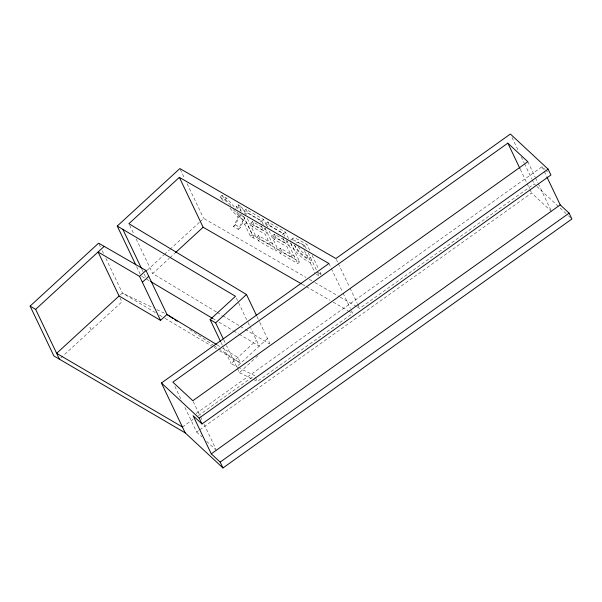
<?xml version="1.0" encoding="UTF-8"?>
<svg xmlns="http://www.w3.org/2000/svg" width="602" height="602" viewBox="0 0 602 602"><rect width="100%" height="100%" fill="white"/><g stroke="black" fill="none" stroke-linecap="round" stroke-linejoin="round"><path stroke-width="0.45" stroke-dasharray="3.01 2.26" d="M296.538 243.14L297.177 242.162L301.67 243.923L304.785 245.721L306.245 248.686M309.684 250.281L306.922 244.487L299.819 240.394L295.755 238.369L293.317 237.993L292.226 239.461L292.482 241.003M236.834 212.054L239.942 215.508L238.083 217.217L233.553 226.555L238.437 229.37L242.139 221.461L244.006 219.753L246.594 222.665L252.268 234.562L256.031 236.729L254.164 238.445L250.402 236.27L244.728 224.373L242.139 221.461M238.437 229.37L240.303 227.661L244.006 219.753M233.553 226.555L235.42 224.847L239.942 215.508M223.146 200.632L220.039 197.17L221.905 195.462L226.48 198.103L235.856 208.646M120.332 294.935L122.409 293.031L153.518 308.006M147.234 270.238L163.752 255.067M164.436 254.435L169.252 250.011M169.945 249.378L199.533 222.206M200.225 221.574L203.664 218.413L306.049 277.462M220.039 197.17L224.614 199.811L226.48 198.103M60.81 357.927L121.867 301.858L119.068 295.988M216.321 311.881L152.682 273.556L169.267 258.326M169.96 257.694L174.798 253.254M237.354 208.917L236.202 206.494L238.068 204.785L241.831 206.953L244.984 213.567M236.202 206.494L239.965 208.661L241.831 206.953M263.367 224.561L261.569 220.889L247.648 212.86L245.782 214.575L244.103 211.054L245.97 209.338L263.653 219.534L266.806 226.156M233.365 209.654L242.734 220.197L244.6 218.481L243.449 216.065M244.728 224.373L246.594 222.665M250.628 223.282L252.486 221.566L265.459 229.046L263.601 230.762L250.628 223.282L252.306 226.796L265.279 234.283L270.554 245.338L272.42 243.629L258.491 235.6L256.625 237.308L258.311 240.83L275.994 251.026L277.853 249.318L269.177 231.115M252.306 226.796L254.164 225.088L267.145 232.568L265.279 234.283M260.327 222.033L261.569 220.889M263.653 219.534L261.787 221.25L244.103 211.054M250.402 236.27L252.268 234.562M284.799 236.315L283.399 233.478L269.47 225.449L267.612 227.157L265.926 223.635L267.792 221.927L285.476 232.124L288.636 238.738M258.311 240.83L260.169 239.114L277.853 249.318M272.45 235.864L274.316 234.155L287.289 241.635L285.423 243.343L272.45 235.864L274.128 239.385L287.101 246.865L292.376 257.927L294.243 256.211L280.321 248.182L278.455 249.898L280.133 253.419L297.817 263.616L299.683 261.9L290.608 242.877M274.128 239.385L275.994 237.67L288.968 245.157L287.101 246.865M282.15 234.614L283.399 233.478M285.476 232.124L283.617 233.839L265.926 223.635M292.527 238.475L290.661 240.19L291.451 239.701L293.889 240.085L305.056 246.203L306.922 244.487M280.133 253.419L281.999 251.704L299.683 261.9M303.543 246.865L304.785 245.721M294.671 244.856C296.485 251.719 302.618 256.204 308.593 259.334L310.459 257.618L302.482 252.343L297.704 246.203M290.615 242.719C294.062 251.711 301.865 258.326 310.211 262.713L312.069 260.997C304.981 257.317 298.569 252.057 294.416 245.157M316.253 274.249L319.263 275.979L321.129 274.271L319.158 270.132M239.077 368.04L231.093 363.608L256.482 340.296M267.484 338.52L236.639 366.859L226.54 345.706M237.436 368.537L239.423 372.721L255.195 358.235M255.88 357.611L257.942 355.722M196.154 413.521L542.033 166.746L544.765 169.282M182.414 426.999L193.046 419.413M198.359 415.621L254.541 375.543L239.889 368.439M239.423 372.721L257.34 381.405L352.704 313.364L350.688 309.142M357.249 306.982L359.687 308.382L534.155 183.903L536.216 185.822M184.942 407.501L196.636 432.018L198.931 430.377M199.691 429.836L531.619 193.016L551.598 211.595M156.881 309.624L166.129 314.071M235.42 224.847L240.303 227.661M318.119 272.533L321.129 274.271M256.625 237.308L270.554 245.338M278.455 249.898L292.376 257.927M309.3 279.336L314.176 282.142M314.989 282.609L339.37 296.673M340.183 297.14L356.437 306.508M302.302 284.347L305.553 286.213M306.365 286.687L329.941 300.255M333.192 302.129L347.828 310.557M348.641 311.023L352.704 313.364M141.831 276.386L145.812 278.681M146.61 279.14L149.83 281.051M212.604 318.39L215.825 320.309M219.038 322.22L232.726 330.363M233.531 330.837L238.354 333.711M239.16 334.193L259.281 346.158L250.831 328.451M155.384 312.619L122.409 293.031L105.877 258.378M159.41 315.012L164.233 317.879M165.038 318.353L213.304 347.023M214.109 347.497L216.517 348.934M219.738 350.846L240.649 363.269L237.85 357.4L222.717 348.234M217.126 312.37L221.957 315.275M222.763 315.764L239.679 325.953M240.484 326.434L244.51 328.865M245.315 329.347L269.478 343.9M217.141 344.863L221.927 347.753M189.698 329.527L213.213 345.104M214.003 345.623L217.916 348.212M218.707 348.731L240.649 363.269M91.15 329.881L89.262 325.772M545.45 169.922L548.866 173.098M536.901 186.454L567.784 215.17M568.469 215.809L571.215 218.36M196.636 432.018L201.963 436.969M206.621 441.304L216.615 450.597M221.905 195.462L231.86 206.524M229.994 208.232L238.083 217.217M240.853 214.267L244.6 218.481M224.614 199.811L228.361 204.033M542.033 166.746L546.481 176.062M527.819 161.727L535.073 176.943M535.471 177.786L537.895 182.857M538.293 183.7L550.792 209.902M511.986 137.422L518.435 150.944M521.257 156.859L524.079 162.773M524.477 163.624L531.739 178.832M532.138 179.682L534.155 183.903M520.331 169.35L526.78 182.873M527.179 183.715L529.602 188.787M530.001 189.63L531.619 193.016M336.3 259.364L337.918 262.75M338.316 263.593L349.604 287.259M350.01 288.102L357.264 303.318M357.671 304.16L359.687 308.382M328.918 263.503L330.934 267.724M331.341 268.575L342.628 292.233M343.027 293.084L350.289 308.292M312.054 255.24L318.759 269.305M308.216 252.817L319.263 275.979M304.431 250.605L308.593 259.334M310.211 262.713L315.124 273.022M286.77 240.454L297.817 263.616M283.09 238.452L285.423 243.343M274.316 234.155L275.994 237.67M267.792 221.927L269.47 225.449M280.321 248.182L281.999 251.704M264.948 227.865L275.994 251.026M261.26 225.863L263.601 230.762M252.486 221.566L254.164 225.088M245.97 209.338L247.648 212.86M258.491 235.6L260.169 239.114M247.354 218.534L256.031 236.729M239.965 208.661L241.146 211.144M243.517 216.11L254.164 238.445M238.068 204.785L241.139 211.227M239.664 213.748L242.734 220.197M256.994 316.524L259.417 321.596M259.816 322.446L269.884 343.546M180.284 169.395L184.716 178.696M187.139 183.76L203.664 218.413M236.308 297.99L247.603 321.679M248.009 322.522L250.432 327.601M255.338 377.221L257.34 381.405M223.718 339.784L226.141 344.856M221.009 342.455L223.026 346.684M223.425 347.527L231.093 363.608M129.708 225.381L133.742 233.832M136.157 238.904L152.682 273.556M141.771 268.996L143.788 273.218M144.187 274.068L145.398 276.604M136.601 266.626L140.228 274.234M193.234 401.572L200.09 415.944M200.489 416.787L202.505 421.016M204.116 424.395L215.809 448.904M174.866 386.379L181.721 400.744M99.021 244.013L100.639 247.392M102.25 250.771L103.461 253.307"/><path stroke-width="0.9" d="M546.879 176.913L560.221 204.876L569.101 213.131L571.9 219L222.958 467.957L185.213 432.868L53.887 355.948L30.1 306.087L98.623 243.17L145.985 270.479L166.972 314.477L173.241 318.631M135.796 264.933L117.255 226.059L179.878 168.552L335.901 258.521L510.368 134.043L548.113 169.132L550.913 175.001L201.971 423.958L193.091 415.704L211.279 453.833L220.159 462.095L222.958 467.957M30.1 306.087L35.638 309.33L104.191 246.384M185.213 432.868L161.426 383L328.918 263.503L179.343 177.372L128.903 223.696L246.496 294.521L256.587 315.674M216.351 344.382L166.972 314.477L160.546 320.377L139.566 276.371L98.081 251.997L119.068 295.988L56.626 353.329L182.414 426.999M175.491 252.622L203.13 227.24L301.489 283.873M220.603 341.605L210.106 319.609L235.495 296.297L117.255 226.059M223.312 338.934L215.644 322.86L246.496 294.521M139.566 276.371L145.985 270.479M142.358 282.24L148.784 276.348M507.832 143.148L172.849 382.15L192.828 400.729L527.819 161.727L507.832 143.148L519.925 168.507M161.426 383L199.172 418.097L548.113 169.132M211.279 453.833L560.221 204.876M220.159 462.095L569.101 213.131M210.106 319.609L215.644 322.86M119.068 295.988L160.546 320.377M150.635 281.533L212.604 318.39M174.806 319.67L177.161 321.227M179.343 177.372L203.13 227.24M122.823 229.272L141.365 268.146M199.172 418.097L201.971 423.958M35.638 309.33L59.425 359.198"/></g></svg>
